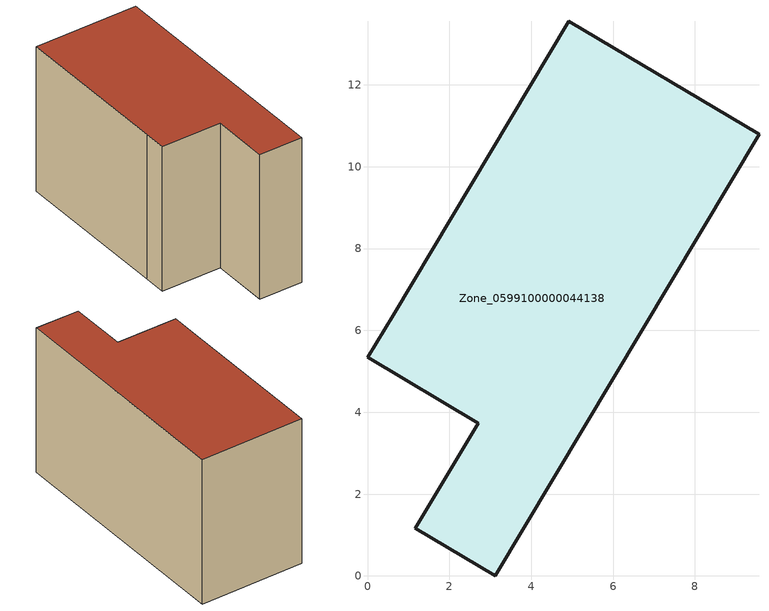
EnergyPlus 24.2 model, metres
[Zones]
Zone_0599100000044138
 floor ground (C_G): 3.12,0 1.17,1.17 2.7,3.74 0,5.35 0.62,6.37 4.92,13.56 9.57,10.8 z0
 wall outside (C_F): 0.62,6.37 0,5.35 2.7,3.74 1.17,1.17 3.12,0 9.57,10.8 4.92,13.56 0.62,6.37 z0:7.72
 roof outside (C_R): 3.12,0 9.57,10.8 4.92,13.56 0.62,6.37 0,5.35 2.7,3.74 1.17,1.17 z7.72
[BUILDING]
Pand.0599100000044138: North Axis=0; Terrain=City; Loads Convergence Tolerance Value=0.04; Temperature Convergence Tolerance Value=0.4; Solar Distribution=FullExterior; Maximum Number of Warmup Days=25; Minimum Number of Warmup Days=1
[Site:Location]
Rotterdam.The.Hague.AP_ZH_NLD Design_Conditions: Latitude=51.96; Longitude=4.45; Time Zone=1; Elevation=-4.5
[SITE:GROUNDTEMPERATURE:BUILDINGSURFACE]
18, 18, 18, 18, 18, 18, 18, 18, 18, 18, 18, 18
[MATERIAL] Thermal Absorptance=0.9; Solar Absorptance=0.7; Visible Absorptance=0.7
Name | Roughness | Thickness | Conductivity | Density | Specific Heat
G.TI.1975-1991 | MediumSmooth | 0.15 | 0.288461 | 540 | 1210
F.TI.1975-1991 | Rough | 0.3 | 0.230769 | 1920 | 840
R.TI.1975-1991 | MediumRough | 0.2 | 0.153846 | 1500 | 1000
[CONSTRUCTION]
C_G: G.TI.1975-1991
C_F: F.TI.1975-1991
C_R: R.TI.1975-1991
[ZONE]
Zone_0599100000044138: Type=1; Multiplier=1; Ceiling Height=Autocalculate; Volume=Autocalculate; Floor Area=autocalculate; Part of Total Floor Area=Yes
[ZONEINFILTRATION:DESIGNFLOWRATE]
Infil_Zone_0599100000044138: Zone or ZoneList or Space or SpaceList=Zone_0599100000044138; Schedule=AlwaysOn; Design Flow Rate Calculation Method=Flow/Area; Flow Rate per Floor Area=0.003; Constant Term Coefficient=1; Temperature Term Coefficient=0; Velocity Term Coefficient=0; Velocity Squared Term Coefficient=0
[HVACTEMPLATE:ZONE:IDEALLOADSAIRSYSTEM]
Zone_0599100000044138: Maximum Heating Supply Air Temperature=50; Minimum Cooling Supply Air Temperature=13; Maximum Heating Supply Air Humidity Ratio=0.0156; Minimum Cooling Supply Air Humidity Ratio=0.0077; Heating Limit=NoLimit; Cooling Limit=NoLimit; Dehumidification Control Type=ConstantSensibleHeatRatio; Cooling Sensible Heat Ratio=0.7; Dehumidification Setpoint=60; Humidification Control Type=None; Humidification Setpoint=30; Outdoor Air Method=None; Outdoor Air Flow Rate per Person=0.00944; Outdoor Air Flow Rate per Zone Floor Area=0; Outdoor Air Flow Rate per Zone=0; Demand Controlled Ventilation Type=None; Outdoor Air Economizer Type=NoEconomizer; Heat Recovery Type=None; Sensible Heat Recovery Effectiveness=0.7; Latent Heat Recovery Effectiveness=0.65
[ZONECONTROL:THERMOSTAT]
ThermostatControl_Zone_0599100000044138: Zone or ZoneList=Zone_0599100000044138; Control Type Schedule=DualSetpointControlType; Control 1=Thermostat_Zone_0599100000044138; Temperature Difference Between Cutout And Setpoint=0
[THERMOSTATSETPOINT:DUALSETPOINT]
Thermostat_Zone_0599100000044138: Heating Setpoint Temperature Schedule=HeatingSetpoint_Zone_0599100000044138; Cooling Setpoint Temperature Schedule=CoolingSetpoint_Zone_0599100000044138
[SCHEDULE:COMPACT]
HeatingSetpoint_Zone_0599100000044138: Through: 12/31, For: AllDays, Until: 24:00, 21
CoolingSetpoint_Zone_0599100000044138: Through: 12/31, For: AllDays, Until: 24:00, 24
DualSetpointControlType: Through: 12/31, For: AllDays, Until: 24:00, 4
AlwaysOn: Through: 12/31, For: AllDays, Until: 24:00, 1
